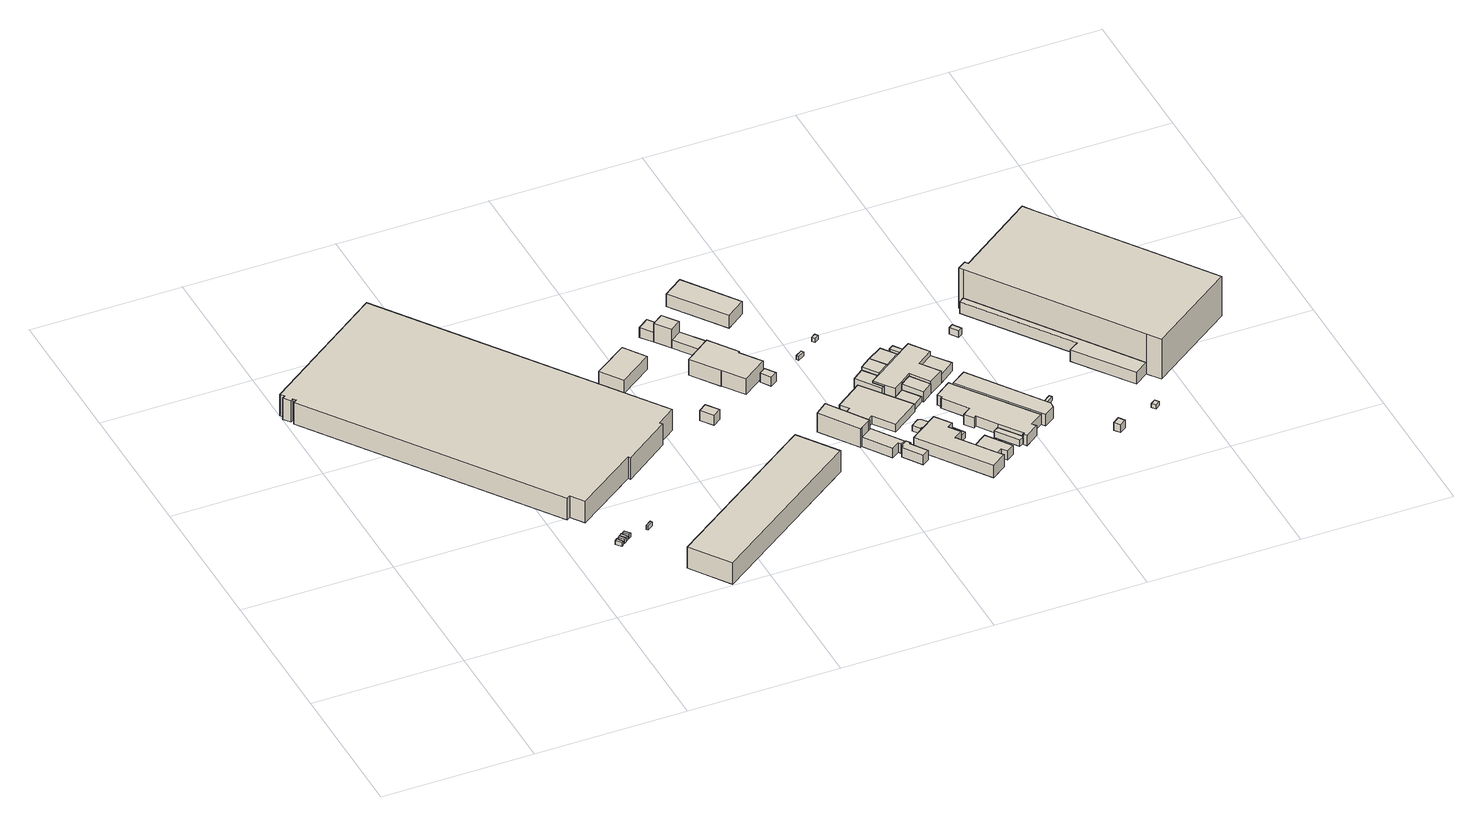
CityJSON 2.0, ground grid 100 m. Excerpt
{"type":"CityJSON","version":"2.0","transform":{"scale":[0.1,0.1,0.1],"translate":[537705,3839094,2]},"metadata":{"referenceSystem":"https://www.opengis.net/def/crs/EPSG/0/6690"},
"CityObjects":{
"building1":{"type":"Building","attributes":{"class":"3003","BuildingDetailAttribute.specifiedBuildingCoverageRate":0.6,"BuildingDetailAttribute.surveyYear":2017,"BuildingHighTideRiskAttribute.description":"1","BuildingHighTideRiskAttribute.rank":"2","BuildingHighTideRiskAttribute.depth":2.56,"BuildingIDAttribute.prefecture":"27","BuildingIDAttribute.city":"27113"},"geometry":[{"type":"Solid","lod":"1","boundaries":[[[[0,1,2,3]],[[2,4,5,3]],[[1,6,4,2]],[[0,7,6,1]],[[3,5,7,0]],[[4,6,7,5]]]]}]},
"building2":{"type":"Building","attributes":{"class":"3003","BuildingDetailAttribute.specifiedBuildingCoverageRate":0.6,"BuildingDetailAttribute.surveyYear":2017,"BuildingHighTideRiskAttribute.description":"1","BuildingHighTideRiskAttribute.rank":"2","BuildingHighTideRiskAttribute.depth":2.62,"BuildingIDAttribute.prefecture":"27","BuildingIDAttribute.city":"27113"},"geometry":[{"type":"Solid","lod":"1","boundaries":[[[[8,9,10,11]],[[10,12,13,11]],[[9,14,12,10]],[[8,15,14,9]],[[11,13,15,8]],[[12,14,15,13]]]]}]},
"building3":{"type":"Building","attributes":{"class":"3003","BuildingDetailAttribute.specifiedBuildingCoverageRate":0.6,"BuildingDetailAttribute.surveyYear":2017,"BuildingHighTideRiskAttribute.description":"1","BuildingHighTideRiskAttribute.rank":"2","BuildingHighTideRiskAttribute.depth":2.62,"BuildingIDAttribute.prefecture":"27","BuildingIDAttribute.city":"27113"},"geometry":[{"type":"Solid","lod":"1","boundaries":[[[[16,17,18,19]],[[18,20,21,19]],[[17,22,20,18]],[[16,23,22,17]],[[19,21,23,16]],[[20,22,23,21]]]]}]},
"building4":{"type":"Building","attributes":{"class":"3003","BuildingDetailAttribute.specifiedBuildingCoverageRate":0.6,"BuildingDetailAttribute.surveyYear":2017,"BuildingHighTideRiskAttribute.description":"1","BuildingHighTideRiskAttribute.rank":"2","BuildingHighTideRiskAttribute.depth":2.62,"BuildingIDAttribute.prefecture":"27","BuildingIDAttribute.city":"27113"},"geometry":[{"type":"Solid","lod":"1","boundaries":[[[[24,25,26,27]],[[26,28,29,27]],[[25,30,28,26]],[[24,31,30,25]],[[27,29,31,24]],[[28,30,31,29]]]]}]},
"building5":{"type":"Building","attributes":{"計測周辺長":638.85,"1/2500図郭":34,"区名":"西淀川区","町丁目名称":"中島２丁目","街区番号":10,"class":"3001","usage":"431","measuredHeight":16,"storeysAboveGround":2,"BuildingDetailAttribute.buildingRoofEdgeArea":22214.82,"BuildingDetailAttribute.buildingStructureType":"610","BuildingDetailAttribute.buildingStructureOrgType":"2","BuildingDetailAttribute.detailedUsage":"1720","BuildingDetailAttribute.specifiedBuildingCoverageRate":0.6,"BuildingDetailAttribute.surveyYear":2017,"BuildingHighTideRiskAttribute.description":"1","BuildingHighTideRiskAttribute.rank":"2","BuildingHighTideRiskAttribute.depth":1.94,"BuildingIDAttribute.prefecture":"27","BuildingIDAttribute.city":"27113"},"geometry":[{"type":"Solid","lod":"1","boundaries":[[[[32,33,34,35,36,37,38,39,40,41,42,43,44,45,46,47]],[[46,48,49,47]],[[45,50,48,46]],[[44,51,50,45]],[[43,52,51,44]],[[42,53,52,43]],[[41,54,53,42]],[[40,55,54,41]],[[39,56,55,40]],[[38,57,56,39]],[[37,58,57,38]],[[36,59,58,37]],[[35,60,59,36]],[[34,61,60,35]],[[33,62,61,34]],[[32,63,62,33]],[[47,49,63,32]],[[48,50,51,52,53,54,55,56,57,58,59,60,61,62,63,49]]]]}]},
"building6":{"type":"Building","attributes":{"class":"3003","BuildingDetailAttribute.specifiedBuildingCoverageRate":0.6,"BuildingDetailAttribute.surveyYear":2017,"BuildingHighTideRiskAttribute.description":"1","BuildingHighTideRiskAttribute.rank":"2","BuildingHighTideRiskAttribute.depth":2.71,"BuildingIDAttribute.prefecture":"27","BuildingIDAttribute.city":"27113"},"geometry":[{"type":"Solid","lod":"1","boundaries":[[[[64,65,66,67]],[[66,68,69,67]],[[65,70,68,66]],[[64,71,70,65]],[[67,69,71,64]],[[68,70,71,69]]]]}]},
"building7":{"type":"Building","attributes":{"計測周辺長":315.74,"1/2500図郭":34,"区名":"西淀川区","町丁目名称":"中島２丁目","街区番号":11,"class":"3002","usage":"441","measuredHeight":16,"storeysAboveGround":1,"BuildingDetailAttribute.buildingRoofEdgeArea":3956.58,"BuildingDetailAttribute.buildingStructureType":"610","BuildingDetailAttribute.buildingStructureOrgType":"2","BuildingDetailAttribute.detailedUsage":"1520","BuildingDetailAttribute.specifiedBuildingCoverageRate":0.6,"BuildingDetailAttribute.surveyYear":2017,"BuildingHighTideRiskAttribute.description":"1","BuildingHighTideRiskAttribute.rank":"3","BuildingHighTideRiskAttribute.depth":3.14,"BuildingIDAttribute.prefecture":"27","BuildingIDAttribute.city":"27113"},"geometry":[{"type":"Solid","lod":"1","boundaries":[[[[72,73,74,75]],[[74,76,77,75]],[[73,78,76,74]],[[72,79,78,73]],[[75,77,79,72]],[[76,78,79,77]]]]}]},
"building8":{"type":"Building","attributes":{"class":"3001","measuredHeight":9.8,"BuildingDetailAttribute.specifiedBuildingCoverageRate":0.6,"BuildingDetailAttribute.surveyYear":2017,"BuildingHighTideRiskAttribute.description":"1","BuildingHighTideRiskAttribute.rank":"2","BuildingHighTideRiskAttribute.depth":2.29,"BuildingIDAttribute.prefecture":"27","BuildingIDAttribute.city":"27113"},"geometry":[{"type":"Solid","lod":"1","boundaries":[[[[80,81,82,83]],[[82,84,85,83]],[[81,86,84,82]],[[80,87,86,81]],[[83,85,87,80]],[[84,86,87,85]]]]}]},
"building9":{"type":"Building","attributes":{"計測周辺長":32.57,"1/2500図郭":34,"区名":"西淀川区","町丁目名称":"中島２丁目","街区番号":10,"class":"3001","usage":"401","measuredHeight":7.3,"storeysAboveGround":2,"BuildingDetailAttribute.buildingRoofEdgeArea":65.27,"BuildingDetailAttribute.buildingStructureType":"610","BuildingDetailAttribute.buildingStructureOrgType":"2","BuildingDetailAttribute.detailedUsage":"1310","BuildingDetailAttribute.specifiedBuildingCoverageRate":0.6,"BuildingDetailAttribute.surveyYear":2017,"BuildingHighTideRiskAttribute.description":"1","BuildingHighTideRiskAttribute.rank":"2","BuildingHighTideRiskAttribute.depth":2.77,"BuildingIDAttribute.prefecture":"27","BuildingIDAttribute.city":"27113"},"geometry":[{"type":"Solid","lod":"1","boundaries":[[[[88,89,90,91]],[[90,92,93,91]],[[89,94,92,90]],[[88,95,94,89]],[[91,93,95,88]],[[92,94,95,93]]]]}]},
"building10":{"type":"Building","attributes":{"計測周辺長":11.09,"1/2500図郭":34,"区名":"西淀川区","町丁目名称":"中島２丁目","街区番号":10,"class":"3003","usage":"454","storeysAboveGround":1,"BuildingDetailAttribute.buildingRoofEdgeArea":7.44,"BuildingDetailAttribute.buildingStructureType":"610","BuildingDetailAttribute.buildingStructureOrgType":"2","BuildingDetailAttribute.detailedUsage":"1930","BuildingDetailAttribute.specifiedBuildingCoverageRate":0.6,"BuildingDetailAttribute.surveyYear":2017,"BuildingHighTideRiskAttribute.description":"1","BuildingHighTideRiskAttribute.rank":"2","BuildingHighTideRiskAttribute.depth":2.18,"BuildingIDAttribute.prefecture":"27","BuildingIDAttribute.city":"27113"},"geometry":[{"type":"Solid","lod":"1","boundaries":[[[[96,97,98,99]],[[98,100,101,99]],[[97,102,100,98]],[[96,103,102,97]],[[99,101,103,96]],[[100,102,103,101]]]]}]},
"building11":{"type":"Building","attributes":{"計測周辺長":37.74,"1/2500図郭":34,"区名":"西淀川区","町丁目名称":"中島２丁目","街区番号":10,"class":"3001","usage":"401","measuredHeight":7.3,"storeysAboveGround":2,"BuildingDetailAttribute.buildingRoofEdgeArea":88.93,"BuildingDetailAttribute.buildingStructureType":"610","BuildingDetailAttribute.buildingStructureOrgType":"2","BuildingDetailAttribute.detailedUsage":"1310","BuildingDetailAttribute.specifiedBuildingCoverageRate":0.6,"BuildingDetailAttribute.surveyYear":2017,"BuildingHighTideRiskAttribute.description":"1","BuildingHighTideRiskAttribute.rank":"2","BuildingHighTideRiskAttribute.depth":2.48,"BuildingIDAttribute.prefecture":"27","BuildingIDAttribute.city":"27113"},"geometry":[{"type":"Solid","lod":"1","boundaries":[[[[104,105,106,107]],[[106,108,109,107]],[[105,110,108,106]],[[104,111,110,105]],[[107,109,111,104]],[[108,110,111,109]]]]}]},
"building12":{"type":"Building","attributes":{"計測周辺長":43.05,"1/2500図郭":34,"区名":"西淀川区","町丁目名称":"中島２丁目","街区番号":10,"class":"3002","usage":"441","measuredHeight":13.8,"storeysAboveGround":2,"BuildingDetailAttribute.buildingRoofEdgeArea":113.28,"BuildingDetailAttribute.buildingStructureType":"610","BuildingDetailAttribute.buildingStructureOrgType":"2","BuildingDetailAttribute.detailedUsage":"1510","BuildingDetailAttribute.specifiedBuildingCoverageRate":0.6,"BuildingDetailAttribute.surveyYear":2017,"BuildingHighTideRiskAttribute.description":"1","BuildingHighTideRiskAttribute.rank":"2","BuildingHighTideRiskAttribute.depth":2.38,"BuildingIDAttribute.prefecture":"27","BuildingIDAttribute.city":"27113"},"geometry":[{"type":"Solid","lod":"1","boundaries":[[[[112,113,114,115]],[[114,116,117,115]],[[113,118,116,114]],[[112,119,118,113]],[[115,117,119,112]],[[116,118,119,117]]]]}]},
"building13":{"type":"Building","attributes":{"計測周辺長":121.95,"1/2500図郭":34,"区名":"西淀川区","町丁目名称":"中島２丁目","街区番号":10,"class":"3002","usage":"441","measuredHeight":11.6,"storeysAboveGround":1,"BuildingDetailAttribute.buildingRoofEdgeArea":826.44,"BuildingDetailAttribute.buildingStructureType":"610","BuildingDetailAttribute.buildingStructureOrgType":"2","BuildingDetailAttribute.detailedUsage":"1520","BuildingDetailAttribute.specifiedBuildingCoverageRate":0.6,"BuildingDetailAttribute.surveyYear":2017,"BuildingHighTideRiskAttribute.description":"1","BuildingHighTideRiskAttribute.rank":"2","BuildingHighTideRiskAttribute.depth":2.67,"BuildingIDAttribute.prefecture":"27","BuildingIDAttribute.city":"27113"},"geometry":[{"type":"Solid","lod":"1","boundaries":[[[[120,121,122,123,124,125,126,127]],[[126,128,129,127]],[[125,130,128,126]],[[124,131,130,125]],[[123,132,131,124]],[[122,133,132,123]],[[121,134,133,122]],[[120,135,134,121]],[[127,129,135,120]],[[128,130,131,132,133,134,135,129]]]]}]},
"building14":{"type":"Building","attributes":{"計測周辺長":57.67,"1/2500図郭":34,"区名":"西淀川区","町丁目名称":"中島２丁目","街区番号":10,"class":"3001","usage":"441","measuredHeight":6.1,"storeysAboveGround":1,"BuildingDetailAttribute.buildingRoofEdgeArea":180.22,"BuildingDetailAttribute.buildingStructureType":"610","BuildingDetailAttribute.buildingStructureOrgType":"2","BuildingDetailAttribute.detailedUsage":"1510","BuildingDetailAttribute.specifiedBuildingCoverageRate":0.6,"BuildingDetailAttribute.surveyYear":2017,"BuildingHighTideRiskAttribute.description":"1","BuildingHighTideRiskAttribute.rank":"2","BuildingHighTideRiskAttribute.depth":2.28,"BuildingIDAttribute.prefecture":"27","BuildingIDAttribute.city":"27113"},"geometry":[{"type":"Solid","lod":"1","boundaries":[[[[136,137,138,139]],[[138,140,141,139]],[[137,142,140,138]],[[136,143,142,137]],[[139,141,143,136]],[[140,142,143,141]]]]}]},
"building15":{"type":"Building","attributes":{"計測周辺長":82.05,"1/2500図郭":34,"区名":"西淀川区","町丁目名称":"中島２丁目","街区番号":11,"class":"3002","usage":"401","measuredHeight":13.8,"storeysAboveGround":3,"BuildingDetailAttribute.buildingRoofEdgeArea":319.81,"BuildingDetailAttribute.buildingStructureType":"603","BuildingDetailAttribute.buildingStructureOrgType":"3","BuildingDetailAttribute.detailedUsage":"1310","BuildingDetailAttribute.specifiedBuildingCoverageRate":0.6,"BuildingDetailAttribute.surveyYear":2017,"BuildingHighTideRiskAttribute.description":"1","BuildingHighTideRiskAttribute.rank":"2","BuildingHighTideRiskAttribute.depth":2.97,"BuildingIDAttribute.prefecture":"27","BuildingIDAttribute.city":"27113"},"geometry":[{"type":"Solid","lod":"1","boundaries":[[[[144,145,146,147,148,149]],[[148,150,151,149]],[[147,152,150,148]],[[146,153,152,147]],[[145,154,153,146]],[[144,155,154,145]],[[149,151,155,144]],[[150,152,153,154,155,151]]]]}]},
"building16":{"type":"Building","attributes":{"計測周辺長":26.53,"1/2500図郭":34,"区名":"西淀川区","町丁目名称":"中島２丁目","街区番号":10,"class":"3001","usage":"401","measuredHeight":6.7,"storeysAboveGround":2,"BuildingDetailAttribute.buildingRoofEdgeArea":42.35,"BuildingDetailAttribute.buildingStructureType":"610","BuildingDetailAttribute.buildingStructureOrgType":"2","BuildingDetailAttribute.detailedUsage":"1310","BuildingDetailAttribute.specifiedBuildingCoverageRate":0.6,"BuildingDetailAttribute.surveyYear":2017,"BuildingHighTideRiskAttribute.description":"1","BuildingHighTideRiskAttribute.rank":"2","BuildingHighTideRiskAttribute.depth":2.75,"BuildingIDAttribute.prefecture":"27","BuildingIDAttribute.city":"27113"},"geometry":[{"type":"Solid","lod":"1","boundaries":[[[[156,157,158,159]],[[158,160,161,159]],[[157,162,160,158]],[[156,163,162,157]],[[159,161,163,156]],[[160,162,163,161]]]]}]},
"building17":{"type":"Building","attributes":{"class":"3001","measuredHeight":13.7,"BuildingDetailAttribute.specifiedBuildingCoverageRate":0.6,"BuildingDetailAttribute.surveyYear":2017,"BuildingHighTideRiskAttribute.description":"1","BuildingHighTideRiskAttribute.rank":"2","BuildingHighTideRiskAttribute.depth":2.95,"BuildingIDAttribute.prefecture":"27","BuildingIDAttribute.city":"27113"},"geometry":[{"type":"Solid","lod":"1","boundaries":[[[[164,165,166,167]],[[166,168,154,167]],[[165,151,168,166]],[[164,155,151,165]],[[167,154,155,164]],[[168,151,155,154]]]]}]},
"building18":{"type":"Building","attributes":{"計測周辺長":67.5,"1/2500図郭":34,"区名":"西淀川区","町丁目名称":"中島２丁目","街区番号":11,"class":"3001","usage":"401","measuredHeight":7,"storeysAboveGround":2,"BuildingDetailAttribute.buildingRoofEdgeArea":223.57,"BuildingDetailAttribute.buildingStructureType":"610","BuildingDetailAttribute.buildingStructureOrgType":"2","BuildingDetailAttribute.detailedUsage":"1310","BuildingDetailAttribute.specifiedBuildingCoverageRate":0.6,"BuildingDetailAttribute.surveyYear":2017,"BuildingHighTideRiskAttribute.description":"1","BuildingHighTideRiskAttribute.rank":"2","BuildingHighTideRiskAttribute.depth":2.86,"BuildingIDAttribute.prefecture":"27","BuildingIDAttribute.city":"27113"},"geometry":[{"type":"Solid","lod":"1","boundaries":[[[[166,165,169,170,171,172,173,167]],[[173,174,175,167]],[[172,176,174,173]],[[171,177,176,172]],[[170,178,177,171]],[[169,179,178,170]],[[165,180,179,169]],[[166,181,180,165]],[[167,175,181,166]],[[174,176,177,178,179,180,181,175]]]]}]},
"building19":{"type":"Building","attributes":{"class":"3001","BuildingDetailAttribute.specifiedBuildingCoverageRate":0.6,"BuildingDetailAttribute.surveyYear":2017,"BuildingHighTideRiskAttribute.description":"1","BuildingHighTideRiskAttribute.rank":"2","BuildingHighTideRiskAttribute.depth":2.83,"BuildingIDAttribute.prefecture":"27","BuildingIDAttribute.city":"27113"},"geometry":[{"type":"Solid","lod":"1","boundaries":[[[[182,183,184,185]],[[184,186,187,185]],[[183,188,186,184]],[[182,189,188,183]],[[185,187,189,182]],[[186,188,189,187]]]]}]},
"building20":{"type":"Building","attributes":{"計測周辺長":45.78,"1/2500図郭":34,"区名":"西淀川区","町丁目名称":"中島２丁目","街区番号":11,"class":"3001","usage":"401","measuredHeight":7.1,"storeysAboveGround":2,"BuildingDetailAttribute.buildingRoofEdgeArea":93.41,"BuildingDetailAttribute.buildingStructureType":"610","BuildingDetailAttribute.buildingStructureOrgType":"2","BuildingDetailAttribute.detailedUsage":"1310","BuildingDetailAttribute.specifiedBuildingCoverageRate":0.6,"BuildingDetailAttribute.surveyYear":2017,"BuildingHighTideRiskAttribute.description":"1","BuildingHighTideRiskAttribute.rank":"2","BuildingHighTideRiskAttribute.depth":2.92,"BuildingIDAttribute.prefecture":"27","BuildingIDAttribute.city":"27113"},"geometry":[{"type":"Solid","lod":"1","boundaries":[[[[190,191,192,193,194,195,196,197]],[[196,198,199,197]],[[195,200,198,196]],[[194,201,200,195]],[[193,202,201,194]],[[192,203,202,193]],[[191,204,203,192]],[[190,205,204,191]],[[197,199,205,190]],[[198,200,201,202,203,204,205,199]]]]}]},
"building21":{"type":"Building","attributes":{"計測周辺長":117.66,"1/2500図郭":34,"区名":"西淀川区","町丁目名称":"中島２丁目","街区番号":10,"class":"3001","usage":"441","measuredHeight":9.4,"storeysAboveGround":1,"BuildingDetailAttribute.buildingRoofEdgeArea":685.68,"BuildingDetailAttribute.buildingStructureType":"610","BuildingDetailAttribute.buildingStructureOrgType":"2","BuildingDetailAttribute.detailedUsage":"1510","BuildingDetailAttribute.specifiedBuildingCoverageRate":0.6,"BuildingDetailAttribute.surveyYear":2017,"BuildingHighTideRiskAttribute.description":"1","BuildingHighTideRiskAttribute.rank":"2","BuildingHighTideRiskAttribute.depth":2.14,"BuildingIDAttribute.prefecture":"27","BuildingIDAttribute.city":"27113"},"geometry":[{"type":"Solid","lod":"1","boundaries":[[[[206,207,208,209,210]],[[209,211,212,210]],[[208,213,211,209]],[[207,214,213,208]],[[206,215,214,207]],[[210,212,215,206]],[[211,213,214,215,212]]]]}]},
"building22":{"type":"Building","attributes":{"計測周辺長":139.73,"1/2500図郭":34,"区名":"西淀川区","町丁目名称":"中島２丁目","街区番号":11,"class":"3001","usage":"441","measuredHeight":5.9,"storeysAboveGround":2,"BuildingDetailAttribute.buildingRoofEdgeArea":1000.84,"BuildingDetailAttribute.buildingStructureType":"610","BuildingDetailAttribute.buildingStructureOrgType":"2","BuildingDetailAttribute.detailedUsage":"1510","BuildingDetailAttribute.specifiedBuildingCoverageRate":0.6,"BuildingDetailAttribute.surveyYear":2017,"BuildingHighTideRiskAttribute.description":"1","BuildingHighTideRiskAttribute.rank":"2","BuildingHighTideRiskAttribute.depth":2.45,"BuildingIDAttribute.prefecture":"27","BuildingIDAttribute.city":"27113"},"geometry":[{"type":"Solid","lod":"1","boundaries":[[[[216,217,218,219,220,221,222,223]],[[222,224,225,223]],[[221,226,224,222]],[[220,227,226,221]],[[219,228,227,220]],[[218,229,228,219]],[[217,230,229,218]],[[216,231,230,217]],[[223,225,231,216]],[[224,226,227,228,229,230,231,225]]]]}]},
"building23":{"type":"Building","attributes":{"class":"3001","BuildingDetailAttribute.specifiedBuildingCoverageRate":0.6,"BuildingDetailAttribute.surveyYear":2017,"BuildingHighTideRiskAttribute.description":"1","BuildingHighTideRiskAttribute.rank":"2","BuildingHighTideRiskAttribute.depth":2.85,"BuildingIDAttribute.prefecture":"27","BuildingIDAttribute.city":"27113"},"geometry":[{"type":"Solid","lod":"1","boundaries":[[[[232,233,234,235]],[[234,236,237,235]],[[233,238,236,234]],[[232,239,238,233]],[[235,237,239,232]],[[236,238,239,237]]]]}]},
"building24":{"type":"Building","attributes":{"計測周辺長":156.24,"1/2500図郭":34,"区名":"西淀川区","町丁目名称":"中島２丁目","街区番号":11,"class":"3001","usage":"441","measuredHeight":9.2,"storeysAboveGround":1,"BuildingDetailAttribute.buildingRoofEdgeArea":866.07,"BuildingDetailAttribute.buildingStructureType":"610","BuildingDetailAttribute.buildingStructureOrgType":"2","BuildingDetailAttribute.detailedUsage":"1510","BuildingDetailAttribute.specifiedBuildingCoverageRate":0.6,"BuildingDetailAttribute.surveyYear":2017,"BuildingHighTideRiskAttribute.description":"1","BuildingHighTideRiskAttribute.rank":"2","BuildingHighTideRiskAttribute.depth":2.69,"BuildingIDAttribute.prefecture":"27","BuildingIDAttribute.city":"27113"},"geometry":[{"type":"Solid","lod":"1","boundaries":[[[[240,241,242,243,244,245,246,247,248,249,250]],[[249,251,252,250]],[[248,253,251,249]],[[247,254,253,248]],[[246,255,254,247]],[[245,256,255,246]],[[244,257,256,245]],[[243,258,257,244]],[[242,259,258,243]],[[241,260,259,242]],[[240,261,260,241]],[[250,252,261,240]],[[251,253,254,255,256,257,258,259,260,261,252]]]]}]},
"building25":{"type":"Building","attributes":{"計測周辺長":30.07,"1/2500図郭":34,"区名":"西淀川区","町丁目名称":"中島２丁目","街区番号":11,"class":"3001","usage":"441","measuredHeight":4.1,"storeysAboveGround":1,"BuildingDetailAttribute.buildingRoofEdgeArea":56.62,"BuildingDetailAttribute.buildingStructureType":"610","BuildingDetailAttribute.buildingStructureOrgType":"2","BuildingDetailAttribute.detailedUsage":"1510","BuildingDetailAttribute.specifiedBuildingCoverageRate":0.6,"BuildingDetailAttribute.surveyYear":2017,"BuildingHighTideRiskAttribute.description":"1","BuildingHighTideRiskAttribute.rank":"2","BuildingHighTideRiskAttribute.depth":2.55,"BuildingIDAttribute.prefecture":"27","BuildingIDAttribute.city":"27113"},"geometry":[{"type":"Solid","lod":"1","boundaries":[[[[262,263,264,265,266,267,268]],[[267,269,270,268]],[[266,271,269,267]],[[265,272,271,266]],[[264,273,272,265]],[[263,274,273,264]],[[262,275,274,263]],[[268,270,275,262]],[[269,271,272,273,274,275,270]]]]}]},
"building26":{"type":"Building","attributes":{"計測周辺長":117.62,"1/2500図郭":34,"区名":"西淀川区","町丁目名称":"中島２丁目","街区番号":11,"class":"3001","usage":"441","measuredHeight":8.1,"storeysAboveGround":1,"BuildingDetailAttribute.buildingRoofEdgeArea":374.79,"BuildingDetailAttribute.buildingStructureType":"610","BuildingDetailAttribute.buildingStructureOrgType":"2","BuildingDetailAttribute.detailedUsage":"1510","BuildingDetailAttribute.specifiedBuildingCoverageRate":0.6,"BuildingDetailAttribute.surveyYear":2017,"BuildingHighTideRiskAttribute.description":"1","BuildingHighTideRiskAttribute.rank":"2","BuildingHighTideRiskAttribute.depth":2.43,"BuildingIDAttribute.prefecture":"27","BuildingIDAttribute.city":"27113"},"geometry":[{"type":"Solid","lod":"1","boundaries":[[[[276,277,278,279,280,281]],[[280,282,283,281]],[[279,284,282,280]],[[278,285,284,279]],[[277,286,285,278]],[[276,287,286,277]],[[281,283,287,276]],[[282,284,285,286,287,283]]]]}]},
"building27":{"type":"Building","attributes":{"class":"3001","BuildingDetailAttribute.specifiedBuildingCoverageRate":0.6,"BuildingDetailAttribute.surveyYear":2017,"BuildingHighTideRiskAttribute.description":"1","BuildingHighTideRiskAttribute.rank":"2","BuildingHighTideRiskAttribute.depth":2.85,"BuildingIDAttribute.prefecture":"27","BuildingIDAttribute.city":"27113"},"geometry":[{"type":"Solid","lod":"1","boundaries":[[[[288,289,290,291]],[[290,292,293,291]],[[289,294,292,290]],[[288,295,294,289]],[[291,293,295,288]],[[292,294,295,293]]]]}]},
"building28":{"type":"Building","attributes":{"class":"3003","measuredHeight":4.5,"BuildingDetailAttribute.specifiedBuildingCoverageRate":0.6,"BuildingDetailAttribute.surveyYear":2017,"BuildingHighTideRiskAttribute.description":"1","BuildingHighTideRiskAttribute.rank":"2","BuildingHighTideRiskAttribute.depth":2.52,"BuildingIDAttribute.prefecture":"27","BuildingIDAttribute.city":"27113"},"geometry":[{"type":"Solid","lod":"1","boundaries":[[[[296,297,298,299,300,301]],[[300,302,303,301]],[[299,304,302,300]],[[298,305,304,299]],[[297,306,305,298]],[[296,307,306,297]],[[301,303,307,296]],[[302,304,305,306,307,303]]]]}]},
"building29":{"type":"Building","attributes":{"計測周辺長":117.62,"1/2500図郭":34,"区名":"西淀川区","町丁目名称":"中島２丁目","街区番号":11,"class":"3001","usage":"441","measuredHeight":4.1,"storeysAboveGround":1,"BuildingDetailAttribute.buildingRoofEdgeArea":374.79,"BuildingDetailAttribute.buildingStructureType":"610","BuildingDetailAttribute.buildingStructureOrgType":"2","BuildingDetailAttribute.detailedUsage":"1510","BuildingDetailAttribute.specifiedBuildingCoverageRate":0.6,"BuildingDetailAttribute.surveyYear":2017,"BuildingHighTideRiskAttribute.description":"1","BuildingHighTideRiskAttribute.rank":"2","BuildingHighTideRiskAttribute.depth":2.62,"BuildingIDAttribute.prefecture":"27","BuildingIDAttribute.city":"27113"},"geometry":[{"type":"Solid","lod":"1","boundaries":[[[[308,309,310,311]],[[310,312,313,311]],[[309,314,312,310]],[[308,315,314,309]],[[311,313,315,308]],[[312,314,315,313]]]]}]},
"building30":{"type":"Building","attributes":{"計測周辺長":104.27,"1/2500図郭":34,"区名":"西淀川区","町丁目名称":"中島２丁目","街区番号":11,"class":"3001","usage":"441","measuredHeight":10.4,"storeysAboveGround":1,"BuildingDetailAttribute.buildingRoofEdgeArea":408.47,"BuildingDetailAttribute.buildingStructureType":"610","BuildingDetailAttribute.buildingStructureOrgType":"2","BuildingDetailAttribute.detailedUsage":"1510","BuildingDetailAttribute.specifiedBuildingCoverageRate":0.6,"BuildingDetailAttribute.surveyYear":2017,"BuildingHighTideRiskAttribute.description":"1","BuildingHighTideRiskAttribute.rank":"2","BuildingHighTideRiskAttribute.depth":2.78,"BuildingIDAttribute.prefecture":"27","BuildingIDAttribute.city":"27113"},"geometry":[{"type":"Solid","lod":"1","boundaries":[[[[316,317,318,319]],[[318,320,321,319]],[[317,322,320,318]],[[316,323,322,317]],[[319,321,323,316]],[[320,322,323,321]]]]}]},
"building31":{"type":"Building","attributes":{"class":"3003","measuredHeight":6.7,"BuildingDetailAttribute.specifiedBuildingCoverageRate":0.6,"BuildingDetailAttribute.surveyYear":2017,"BuildingHighTideRiskAttribute.description":"1","BuildingHighTideRiskAttribute.rank":"2","BuildingHighTideRiskAttribute.depth":2.63,"BuildingIDAttribute.prefecture":"27","BuildingIDAttribute.city":"27113"},"geometry":[{"type":"Solid","lod":"1","boundaries":[[[[324,325,326,327,328,329]],[[328,330,331,329]],[[327,332,330,328]],[[326,333,332,327]],[[325,334,333,326]],[[324,335,334,325]],[[329,331,335,324]],[[330,332,333,334,335,331]]]]}]},
"building32":{"type":"Building","attributes":{"計測周辺長":104.27,"1/2500図郭":34,"区名":"西淀川区","町丁目名称":"中島２丁目","街区番号":11,"class":"3001","usage":"441","measuredHeight":7.5,"storeysAboveGround":1,"BuildingDetailAttribute.buildingRoofEdgeArea":408.47,"BuildingDetailAttribute.buildingStructureType":"610","BuildingDetailAttribute.buildingStructureOrgType":"2","BuildingDetailAttribute.detailedUsage":"1510","BuildingDetailAttribute.specifiedBuildingCoverageRate":0.6,"BuildingDetailAttribute.surveyYear":2017,"BuildingHighTideRiskAttribute.description":"1","BuildingHighTideRiskAttribute.rank":"2","BuildingHighTideRiskAttribute.depth":2.54,"BuildingIDAttribute.prefecture":"27","BuildingIDAttribute.city":"27113"},"geometry":[{"type":"Solid","lod":"1","boundaries":[[[[336,337,338,339]],[[338,340,341,339]],[[337,342,340,338]],[[336,343,342,337]],[[339,341,343,336]],[[340,342,343,341]]]]}]},
"building33":{"type":"Building","attributes":{"計測周辺長":107.88,"1/2500図郭":34,"区名":"西淀川区","町丁目名称":"中島２丁目","街区番号":11,"class":"3001","usage":"441","measuredHeight":10.3,"storeysAboveGround":2,"BuildingDetailAttribute.buildingRoofEdgeArea":489.16,"BuildingDetailAttribute.buildingStructureType":"610","BuildingDetailAttribute.buildingStructureOrgType":"2","BuildingDetailAttribute.detailedUsage":"1510","BuildingDetailAttribute.specifiedBuildingCoverageRate":0.6,"BuildingDetailAttribute.surveyYear":2017,"BuildingHighTideRiskAttribute.description":"1","BuildingHighTideRiskAttribute.rank":"2","BuildingHighTideRiskAttribute.depth":2.85,"BuildingIDAttribute.prefecture":"27","BuildingIDAttribute.city":"27113"},"geometry":[{"type":"Solid","lod":"1","boundaries":[[[[344,345,346,347]],[[346,348,349,347]],[[345,350,348,346]],[[344,351,350,345]],[[347,349,351,344]],[[348,350,351,349]]]]}]},
"building34":{"type":"Building","attributes":{"計測周辺長":107.88,"1/2500図郭":34,"区名":"西淀川区","町丁目名称":"中島２丁目","街区番号":11,"class":"3001","usage":"441","measuredHeight":9.3,"storeysAboveGround":2,"BuildingDetailAttribute.buildingRoofEdgeArea":489.16,"BuildingDetailAttribute.buildingStructureType":"610","BuildingDetailAttribute.buildingStructureOrgType":"2","BuildingDetailAttribute.detailedUsage":"1510","BuildingDetailAttribute.specifiedBuildingCoverageRate":0.6,"BuildingDetailAttribute.surveyYear":2017,"BuildingHighTideRiskAttribute.description":"1","BuildingHighTideRiskAttribute.rank":"2","BuildingHighTideRiskAttribute.depth":2.48,"BuildingIDAttribute.prefecture":"27","BuildingIDAttribute.city":"27113"},"geometry":[{"type":"Solid","lod":"1","boundaries":[[[[352,353,354,355,356,357,358,359,360,361,362,363,364]],[[363,365,366,364]],[[362,367,365,363]],[[361,368,367,362]],[[360,369,368,361]],[[359,370,369,360]],[[358,371,370,359]],[[357,372,371,358]],[[356,373,372,357]],[[355,374,373,356]],[[354,375,374,355]],[[353,376,375,354]],[[352,377,376,353]],[[364,366,377,352]],[[365,367,368,369,370,371,372,373,374,375,376,377,366]]]]}]},
"building35":{"type":"Building","attributes":{"計測周辺長":28.1,"1/2500図郭":34,"区名":"西淀川区","町丁目名称":"中島２丁目","街区番号":11,"class":"3003","usage":"441","measuredHeight":3.5,"storeysAboveGround":1,"BuildingDetailAttribute.buildingRoofEdgeArea":39.29,"BuildingDetailAttribute.buildingStructureType":"610","BuildingDetailAttribute.buildingStructureOrgType":"2","BuildingDetailAttribute.detailedUsage":"1510","BuildingDetailAttribute.specifiedBuildingCoverageRate":0.6,"BuildingDetailAttribute.surveyYear":2017,"BuildingHighTideRiskAttribute.description":"1","BuildingHighTideRiskAttribute.rank":"2","BuildingHighTideRiskAttribute.depth":2.85,"BuildingIDAttribute.prefecture":"27","BuildingIDAttribute.city":"27113"},"geometry":[{"type":"Solid","lod":"1","boundaries":[[[[378,379,380,381]],[[380,382,383,381]],[[379,384,382,380]],[[378,385,384,379]],[[381,383,385,378]],[[382,384,385,383]]]]}]},
"building36":{"type":"Building","attributes":{"計測周辺長":43.93,"1/2500図郭":34,"区名":"西淀川区","町丁目名称":"中島２丁目","街区番号":11,"class":"3003","usage":"441","measuredHeight":4.8,"storeysAboveGround":1,"BuildingDetailAttribute.buildingRoofEdgeArea":73.12,"BuildingDetailAttribute.buildingStructureType":"610","BuildingDetailAttribute.buildingStructureOrgType":"2","BuildingDetailAttribute.detailedUsage":"1510","BuildingDetailAttribute.specifiedBuildingCoverageRate":0.6,"BuildingDetailAttribute.surveyYear":2017,"BuildingHighTideRiskAttribute.description":"1","BuildingHighTideRiskAttribute.rank":"2","BuildingHighTideRiskAttribute.depth":2.55,"BuildingIDAttribute.prefecture":"27","BuildingIDAttribute.city":"27113"},"geometry":[{"type":"Solid","lod":"1","boundaries":[[[[386,387,388,389,390]],[[389,391,392,390]],[[388,393,391,389]],[[387,394,393,388]],[[386,395,394,387]],[[390,392,395,386]],[[391,393,394,395,392]]]]}]},
"building37":{"type":"Building","attributes":{"計測周辺長":29.14,"1/2500図郭":34,"区名":"西淀川区","町丁目名称":"中島２丁目","街区番号":11,"class":"3003","usage":"441","measuredHeight":3.3,"storeysAboveGround":1,"BuildingDetailAttribute.buildingRoofEdgeArea":40.11,"BuildingDetailAttribute.buildingStructureType":"610","BuildingDetailAttribute.buildingStructureOrgType":"2","BuildingDetailAttribute.detailedUsage":"1510","BuildingDetailAttribute.specifiedBuildingCoverageRate":0.6,"BuildingDetailAttribute.surveyYear":2017,"BuildingHighTideRiskAttribute.description":"1","BuildingHighTideRiskAttribute.rank":"2","BuildingHighTideRiskAttribute.depth":2.64,"BuildingIDAttribute.prefecture":"27","BuildingIDAttribute.city":"27113"},"geometry":[{"type":"Solid","lod":"1","boundaries":[[[[396,397,398,399]],[[398,400,401,399]],[[397,402,400,398]],[[396,403,402,397]],[[399,401,403,396]],[[400,402,403,401]]]]}]},
"building38":{"type":"Building","attributes":{"計測周辺長":180.61,"1/2500図郭":34,"区名":"西淀川区","町丁目名称":"中島２丁目","街区番号":11,"class":"3001","usage":"441","measuredHeight":7.5,"storeysAboveGround":1,"BuildingDetailAttribute.buildingRoofEdgeArea":1218.05,"BuildingDetailAttribute.buildingStructureType":"610","BuildingDetailAttribute.buildingStructureOrgType":"2","BuildingDetailAttribute.detailedUsage":"1510","BuildingDetailAttribute.specifiedBuildingCoverageRate":0.6,"BuildingDetailAttribute.surveyYear":2017,"BuildingHighTideRiskAttribute.description":"1","BuildingHighTideRiskAttribute.rank":"2","BuildingHighTideRiskAttribute.depth":2.53,"BuildingIDAttribute.prefecture":"27","BuildingIDAttribute.city":"27113"},"geometry":[{"type":"Solid","lod":"1","boundaries":[[[[404,405,406,407,387,386,390,408,409,410,411,412,413,414,415,416]],[[415,417,418,416]],[[414,419,417,415]],[[413,420,419,414]],[[412,421,420,413]],[[411,422,421,412]],[[410,423,422,411]],[[409,424,423,410]],[[408,425,424,409]],[[390,426,425,408]],[[386,427,426,390]],[[387,428,427,386]],[[407,429,428,387]],[[406,430,429,407]],[[405,431,430,406]],[[404,432,431,405]],[[416,418,432,404]],[[417,419,420,421,422,423,424,425,426,427,428,429,430,431,432,418]]]]}]},
"building39":{"type":"Building","attributes":{"計測周辺長":44.92,"1/2500図郭":34,"区名":"西淀川区","町丁目名称":"中島２丁目","街区番号":11,"class":"3001","usage":"441","measuredHeight":6.4,"storeysAboveGround":1,"BuildingDetailAttribute.buildingRoofEdgeArea":120.05,"BuildingDetailAttribute.buildingStructureType":"610","BuildingDetailAttribute.buildingStructureOrgType":"2","BuildingDetailAttribute.detailedUsage":"1510","BuildingDetailAttribute.specifiedBuildingCoverageRate":0.6,"BuildingDetailAttribute.surveyYear":2017,"BuildingHighTideRiskAttribute.description":"1","BuildingHighTideRiskAttribute.rank":"2","BuildingHighTideRiskAttribute.depth":2.48,"BuildingIDAttribute.prefecture":"27","BuildingIDAttribute.city":"27113"},"geometry":[{"type":"Solid","lod":"1","boundaries":[[[[433,434,435,436]],[[435,437,438,436]],[[434,439,437,435]],[[433,440,439,434]],[[436,438,440,433]],[[437,439,440,438]]]]}]},
"building40":{"type":"Building","attributes":{"計測周辺長":148.15,"1/2500図郭":34,"区名":"西淀川区","町丁目名称":"中島２丁目","街区番号":11,"class":"3001","usage":"441","measuredHeight":8.5,"storeysAboveGround":1,"BuildingDetailAttribute.buildingRoofEdgeArea":748.9,"BuildingDetailAttribute.buildingStructureType":"610","BuildingDetailAttribute.buildingStructureOrgType":"2","BuildingDetailAttribute.detailedUsage":"1520","BuildingDetailAttribute.specifiedBuildingCoverageRate":0.6,"BuildingDetailAttribute.surveyYear":2017,"BuildingHighTideRiskAttribute.description":"1","BuildingHighTideRiskAttribute.rank":"2","BuildingHighTideRiskAttribute.depth":2.46,"BuildingIDAttribute.prefecture":"27","BuildingIDAttribute.city":"27113"},"geometry":[{"type":"Solid","lod":"1","boundaries":[[[[441,442,443,444,404,416]],[[404,445,446,416]],[[444,447,445,404]],[[443,448,447,444]],[[442,449,448,443]],[[441,450,449,442]],[[416,446,450,441]],[[445,447,448,449,450,446]]]]}]},
"building41":{"type":"Building","attributes":{"class":"3001","BuildingDetailAttribute.specifiedBuildingCoverageRate":0.6,"BuildingDetailAttribute.surveyYear":2017,"BuildingHighTideRiskAttribute.description":"1","BuildingHighTideRiskAttribute.rank":"2","BuildingHighTideRiskAttribute.depth":2.48,"BuildingIDAttribute.prefecture":"27","BuildingIDAttribute.city":"27113"},"geometry":[{"type":"Solid","lod":"1","boundaries":[[[[451,452,453,454]],[[453,455,456,454]],[[452,457,455,453]],[[451,458,457,452]],[[454,456,458,451]],[[455,457,458,456]]]]}]},
"building42":{"type":"Building","attributes":{"class":"3003","measuredHeight":4.8,"BuildingDetailAttribute.specifiedBuildingCoverageRate":0.6,"BuildingDetailAttribute.surveyYear":2017,"BuildingHighTideRiskAttribute.description":"1","BuildingHighTideRiskAttribute.rank":"2","BuildingHighTideRiskAttribute.depth":2.08,"BuildingIDAttribute.prefecture":"27","BuildingIDAttribute.city":"27113"},"geometry":[{"type":"Solid","lod":"1","boundaries":[[[[459,460,461,462]],[[461,463,464,462]],[[460,465,463,461]],[[459,466,465,460]],[[462,464,466,459]],[[463,465,466,464]]]]}]},
"building43":{"type":"Building","attributes":{"class":"3001","measuredHeight":5.7,"BuildingDetailAttribute.specifiedBuildingCoverageRate":0.6,"BuildingDetailAttribute.surveyYear":2017,"BuildingHighTideRiskAttribute.description":"1","BuildingHighTideRiskAttribute.rank":"2","BuildingHighTideRiskAttribute.depth":1.95,"BuildingIDAttribute.prefecture":"27","BuildingIDAttribute.city":"27113"},"geometry":[{"type":"Solid","lod":"1","boundaries":[[[[467,468,469,470]],[[469,471,472,470]],[[468,473,471,469]],[[467,474,473,468]],[[470,472,474,467]],[[471,473,474,472]]]]}]},
"building44":{"type":"Building","attributes":{"class":"3003","measuredHeight":8.5,"BuildingDetailAttribute.specifiedBuildingCoverageRate":0.6,"BuildingDetailAttribute.surveyYear":2017,"BuildingHighTideRiskAttribute.description":"1","BuildingHighTideRiskAttribute.rank":"2","BuildingHighTideRiskAttribute.depth":1.94,"BuildingIDAttribute.prefecture":"27","BuildingIDAttribute.city":"27113"},"geometry":[{"type":"Solid","lod":"1","boundaries":[[[[475,476,477,478,479,480]],[[479,481,482,480]],[[478,483,481,479]],[[477,484,483,478]],[[476,485,484,477]],[[475,486,485,476]],[[480,482,486,475]],[[481,483,484,485,486,482]]]]}]},
"building45":{"type":"Building","attributes":{"class":"3001","BuildingDetailAttribute.specifiedBuildingCoverageRate":0.6,"BuildingDetailAttribute.surveyYear":2017,"BuildingHighTideRiskAttribute.description":"1","BuildingHighTideRiskAttribute.rank":"2","BuildingHighTideRiskAttribute.depth":1.79,"BuildingIDAttribute.prefecture":"27","BuildingIDAttribute.city":"27113"},"geometry":[{"type":"Solid","lod":"1","boundaries":[[[[487,488,489,490]],[[489,491,492,490]],[[488,493,491,489]],[[487,494,493,488]],[[490,492,494,487]],[[491,493,494,492]]]]}]},
"building46":{"type":"Building","attributes":{"計測周辺長":420.31,"1/2500図郭":34,"区名":"西淀川区","町丁目名称":"中島２丁目","街区番号":7,"class":"3001","usage":"431","measuredHeight":29.8,"storeysAboveGround":4,"BuildingDetailAttribute.buildingRoofEdgeArea":9714.87,"BuildingDetailAttribute.buildingStructureType":"603","BuildingDetailAttribute.buildingStructureOrgType":"3","BuildingDetailAttribute.detailedUsage":"1720","BuildingDetailAttribute.specifiedBuildingCoverageRate":0.6,"BuildingDetailAttribute.surveyYear":2017,"BuildingHighTideRiskAttribute.description":"1","BuildingHighTideRiskAttribute.rank":"2","BuildingHighTideRiskAttribute.depth":2.02,"BuildingIDAttribute.prefecture":"27","BuildingIDAttribute.city":"27113"},"geometry":[{"type":"Solid","lod":"1","boundaries":[[[[495,496,497,498,499,500,501,502,503,504]],[[503,505,506,504]],[[502,507,505,503]],[[501,508,507,502]],[[500,509,508,501]],[[499,510,509,500]],[[498,511,510,499]],[[497,512,511,498]],[[496,513,512,497]],[[495,514,513,496]],[[504,506,514,495]],[[505,507,508,509,510,511,512,513,514,506]]]]}]},
"building47":{"type":"Building","attributes":{"class":"3001","BuildingDetailAttribute.specifiedBuildingCoverageRate":0.6,"BuildingDetailAttribute.surveyYear":2017,"BuildingHighTideRiskAttribute.description":"1","BuildingHighTideRiskAttribute.rank":"2","BuildingHighTideRiskAttribute.depth":1.85,"BuildingIDAttribute.prefecture":"27","BuildingIDAttribute.city":"27113"},"geometry":[{"type":"Solid","lod":"1","boundaries":[[[[515,516,517,518]],[[517,519,520,518]],[[516,521,519,517]],[[515,522,521,516]],[[518,520,522,515]],[[519,521,522,520]]]]}]}
},
"vertices":[
[1286,648,9],[1301,659,9],[1327,623,9],[1313,612,9],[1327,623,39],[1313,612,39],[1301,659,39],[1286,648,39],
[1312,667,10],[1327,678,10],[1354,642,10],[1339,631,10],[1354,642,40],[1339,631,40],[1327,678,40],[1312,667,40],
[1330,681,10],[1345,692,10],[1371,656,10],[1356,645,10],[1371,656,40],[1356,645,40],[1345,692,40],[1330,681,40],
[1356,699,10],[1371,710,10],[1398,674,10],[1383,663,10],[1398,674,40],[1383,663,40],[1371,710,40],[1356,699,40],
[1151,1003,6],[1128,986,6],[43,2512,6],[67,2528,6],[53,2546,6],[36,2534,6],[2,2580,6],[22,2593,6],[2,2619,6],[841,3216,6],[2056,1516,6],[1934,1429,6],[1946,1413,6],[1634,1188,6],[1625,1204,6],[1213,916,6],[1625,1204,165],[1213,916,165],[1634,1188,165],[1946,1413,165],[1934,1429,165],[2056,1516,165],[841,3216,165],[2,2619,165],[22,2593,165],[2,2580,165],[36,2534,165],[53,2546,165],[67,2528,165],[43,2512,165],[1128,986,165],[1151,1003,165],
[1515,709,6],[1555,737,6],[1562,725,6],[1522,698,6],[1562,725,36],[1522,698,36],[1555,737,36],[1515,709,36],
[1579,263,6],[2615,990,6],[2795,735,6],[1759,7,6],[2795,735,165],[1759,7,165],[2615,990,165],[1579,263,165],
[1845,2102,10],[2068,2257,10],[2168,2113,10],[1945,1958,10],[2168,2113,108],[1945,1958,108],[2068,2257,108],[1845,2102,108],
[2244,1537,7],[2299,1578,7],[2358,1498,7],[2303,1457,7],[2358,1498,80],[2303,1457,80],[2299,1578,80],[2244,1537,80],
[2095,2260,13],[2114,2273,13],[2132,2246,13],[2114,2233,13],[2132,2246,43],[2114,2233,43],[2114,2273,43],[2095,2260,43],
[2255,2417,10],[2329,2471,10],[2386,2393,10],[2312,2339,10],[2386,2393,83],[2312,2339,83],[2329,2471,83],[2255,2417,83],
[2386,2393,13],[2459,2293,13],[2385,2239,13],[2312,2339,13],[2385,2239,150],[2312,2339,150],[2459,2293,150],[2386,2393,150],
[2501,1788,7],[2499,1786,7],[2369,1966,7],[2545,2093,7],[2675,1911,7],[2666,1904,7],[2765,1767,7],[2601,1649,7],[2765,1767,124],[2601,1649,124],[2666,1904,124],[2675,1911,124],[2545,2093,124],[2369,1966,124],[2499,1786,124],[2501,1788,124],
[2575,2134,12],[2501,2080,12],[2385,2239,12],[2459,2293,12],[2385,2239,73],[2459,2293,73],[2501,2080,73],[2575,2134,73],
[3012,908,5],[3013,907,5],[3004,901,5],[2832,1149,5],[2916,1215,5],[3088,959,5],[2916,1215,144],[3088,959,144],[2832,1149,144],[3004,901,144],[3013,907,144],[3012,908,144],
[2726,1729,6],[2770,1759,6],[2815,1694,6],[2770,1663,6],[2815,1694,73],[2770,1663,73],[2770,1759,73],[2726,1729,73],
[3012,908,6],[3088,959,6],[3089,959,6],[3013,907,6],[3089,959,144],
[3095,964,6],[3229,768,6],[3198,748,6],[3186,766,6],[3133,730,6],[3133,730,76],[3013,907,76],[3186,766,76],[3198,748,76],[3229,768,76],[3095,964,76],[3088,959,76],[3089,959,76],
[3137,930,8],[3157,944,8],[3184,905,8],[3164,892,8],[3184,905,38],[3164,892,38],[3157,944,38],[3137,930,38],
[3186,717,6],[3200,727,6],[3194,735,6],[3236,764,6],[3253,738,6],[3244,732,6],[3317,624,6],[3270,592,6],[3317,624,77],[3270,592,77],[3244,732,77],[3253,738,77],[3236,764,77],[3194,735,77],[3200,727,77],[3186,717,77],
[2776,2277,9],[2526,2625,9],[2656,2718,9],[2658,2717,9],[2905,2370,9],[2658,2717,103],[2905,2370,103],[2656,2718,103],[2526,2625,103],[2776,2277,103],
[3157,1080,7],[3088,1026,7],[2997,1150,7],[3069,1204,7],[3028,1258,7],[3209,1390,7],[3437,1080,7],[3254,948,7],[3437,1080,66],[3254,948,66],[3209,1390,66],[3028,1258,66],[3069,1204,66],[2997,1150,66],[3088,1026,66],[3157,1080,66],
[3013,1839,6],[3057,1867,6],[3067,1852,6],[3023,1823,6],[3067,1852,36],[3023,1823,36],[3057,1867,36],[3013,1839,36],
[3508,758,6],[3559,686,6],[3504,646,6],[3580,539,6],[3669,412,6],[3697,375,6],[3597,304,6],[3281,751,6],[3472,885,6],[3545,784,6],[3516,763,6],[3545,784,98],[3516,763,98],[3472,885,98],[3281,751,98],[3597,304,98],[3697,375,98],[3669,412,98],[3580,539,98],[3504,646,98],[3559,686,98],[3508,758,98],
[3389,874,10],[3379,867,10],[3344,914,10],[3398,953,10],[3419,948,10],[3452,903,10],[3397,862,10],[3452,903,51],[3397,862,51],[3419,948,51],[3398,953,51],[3344,914,51],[3379,867,51],[3389,874,51],
[3347,1389,8],[3286,1346,8],[3331,1282,8],[3314,1271,8],[3203,1427,8],[3277,1484,8],[3203,1427,89],[3277,1484,89],[3314,1271,89],[3331,1282,89],[3286,1346,89],[3347,1389,89],
[3169,1959,7],[3198,1980,7],[3212,1960,7],[3183,1939,7],[3212,1960,37],[3183,1939,37],[3198,1980,37],[3169,1959,37],
[3545,783,11],[3545,784,11],[3555,790,11],[3602,721,11],[3563,694,11],[3516,763,11],[3563,694,56],[3516,763,56],[3602,721,56],[3555,790,56],[3545,784,56],[3545,783,56],
[3362,1203,10],[3435,1255,10],[3513,1146,10],[3443,1093,10],[3513,1146,51],[3443,1093,51],[3435,1255,51],[3362,1203,51],
[3424,1443,7],[3347,1389,7],[3277,1484,7],[3354,1542,7],[3277,1484,112],[3354,1542,112],[3347,1389,112],[3424,1443,112],
[3716,457,10],[3664,421,10],[3578,547,10],[3683,619,10],[3795,458,10],[3741,421,10],[3795,458,77],[3741,421,77],[3683,619,77],[3578,547,77],[3664,421,77],[3716,457,77],
[3525,1144,10],[3437,1266,10],[3511,1319,10],[3597,1197,10],[3511,1319,85],[3597,1197,85],[3437,1266,85],[3525,1144,85],
[3424,1443,8],[3354,1542,8],[3454,1607,8],[3522,1513,8],[3454,1607,111],[3522,1513,111],[3354,1542,111],[3424,1443,111],
[3627,1588,9],[3716,1463,9],[3608,1386,9],[3694,1265,9],[3597,1197,9],[3511,1319,9],[3437,1266,9],[3374,1222,9],[3331,1282,9],[3286,1346,9],[3347,1389,9],[3424,1443,9],[3522,1513,9],[3424,1443,103],[3522,1513,103],[3347,1389,103],[3286,1346,103],[3331,1282,103],[3374,1222,103],[3437,1266,103],[3511,1319,103],[3597,1197,103],[3694,1265,103],[3608,1386,103],[3716,1463,103],[3627,1588,103],
[3467,1606,8],[3489,1623,8],[3543,1550,8],[3520,1533,8],[3543,1550,43],[3520,1533,43],[3489,1623,43],[3467,1606,43],
[3900,532,10],[3888,524,10],[3863,512,10],[3761,656,10],[3794,678,10],[3761,656,58],[3794,678,58],[3863,512,58],[3888,524,58],[3900,532,58],
[3538,1659,9],[3568,1680,9],[3616,1614,9],[3586,1592,9],[3616,1614,42],[3586,1592,42],[3568,1680,42],[3538,1659,42],
[4066,654,10],[3979,593,10],[3997,566,10],[3905,500,10],[3707,800,10],[3690,787,10],[3649,845,10],[3707,885,10],[3593,1046,10],[3605,1054,10],[3585,1084,10],[3697,1164,10],[3714,1138,10],[3697,1164,85],[3714,1138,85],[3585,1084,85],[3605,1054,85],[3593,1046,85],[3707,885,85],[3649,845,85],[3690,787,85],[3707,800,85],[3794,678,85],[3900,532,85],[3888,524,85],[3905,500,85],[3997,566,85],[3979,593,85],[4066,654,85],
[3608,1386,10],[3716,1463,10],[3805,1344,10],[3694,1265,10],[3805,1344,74],[3694,1265,74],[3716,1463,74],[3608,1386,74],
[3816,1209,10],[4161,720,10],[4156,677,10],[4086,629,10],[4066,654,95],[3714,1138,95],[4086,629,95],[4156,677,95],[4161,720,95],[3816,1209,95],
[4117,783,10],[4210,854,10],[4224,836,10],[4131,765,10],[4224,836,40],[4131,765,40],[4210,854,40],[4117,783,40],
[3937,1677,13],[3965,1697,13],[4002,1641,13],[3974,1622,13],[4002,1641,61],[3974,1622,61],[3965,1697,61],[3937,1677,61],
[4434,420,12],[4478,451,12],[4505,413,12],[4461,382,12],[4505,413,70],[4461,382,70],[4478,451,70],[4434,420,70],
[4836,836,13],[4744,770,13],[4478,1137,13],[4545,1181,13],[4078,1834,13],[4112,1859,13],[4078,1834,99],[4112,1859,99],[4545,1181,99],[4478,1137,99],[4744,770,99],[4836,836,99],
[4727,526,15],[4759,549,15],[4777,523,15],[4746,500,15],[4777,523,45],[4746,500,45],[4759,549,45],[4727,526,45],
[5168,1597,14],[5478,1159,14],[4897,751,14],[4836,836,14],[4112,1859,14],[4094,1884,14],[4151,1922,14],[4165,1901,14],[4687,2275,14],[4738,2202,14],[4687,2275,311],[4738,2202,311],[4165,1901,311],[4151,1922,311],[4094,1884,311],[4112,1859,311],[4836,836,311],[4897,751,311],[5478,1159,311],[5168,1597,311],
[4702,2486,11],[4781,2545,11],[4814,2502,11],[4735,2442,11],[4814,2502,41],[4735,2442,41],[4781,2545,41],[4702,2486,41]
]}
